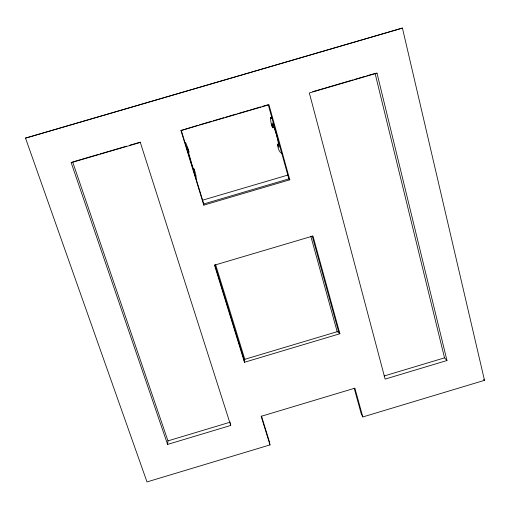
<?xml version="1.0" encoding="UTF-8"?>
<svg xmlns="http://www.w3.org/2000/svg" width="510" height="510" viewBox="0 0 510 510"><rect width="100%" height="100%" fill="white"/><g stroke="black" fill="none" stroke-linecap="round" stroke-linejoin="round"><path stroke-width="0.76" d="M196.031 178.627L196.082 176.116L195.12 172.029L194.004 168.835L194.622 172.087L194.323 171.538L192.168 165.399L187.234 147.874L189.025 152.235L188.005 148.41L185.704 142.717L185.334 143.68M167.599 444.414L167.962 440.876L72.656 161.944L71.183 162.677L167.599 444.414L230.724 425.455L230.558 423.453M180.954 130.547L268.961 104.786L289.795 179.788L203.79 205.128L180.954 130.547L197.995 125.256M354.182 388.225L361.214 413.744L362.814 416.957L484.5 380.326L402.435 28.075L28.26 137.381M271.817 117.695L270.383 118.173L271.243 124L272.563 127.73L274.061 127.29M167.962 440.876L230.45 422.114M384.049 376.01L444.516 357.861L446.977 360.519L385.133 379.089L309.334 92.96L376.998 73.153L446.977 360.519M261.49 416.058L269.305 441.405L269.975 444.905L147.001 481.924L25.5 138.07L402.435 28.075M244.475 362.266L339.896 333.75L312.974 235.996L214.512 265.162L244.475 362.266L244.054 359.524L338.493 331.309L339.896 333.75M202.4 200.239L287.691 175.115M203.522 204.038L289.087 178.819M73.414 161.721L98.481 154.383M99.998 153.943L126.588 146.16M129.629 145.267L140.263 142.156M199.525 124.81L211.739 121.233M213.269 120.787L223.954 117.657M225.484 117.211L236.168 114.081M237.698 113.634L248.383 110.504M249.913 110.058L260.597 106.928M262.127 106.482L268.234 104.697L288.858 178.889L289.795 179.788M312.732 91.672L323.378 88.555M324.895 88.109L353.035 79.872M354.552 79.426L365.198 76.309M366.722 75.869L374.327 73.638M71.183 162.677L140.32 142.437L230.724 425.455M271.906 117.727L270.383 118.173L271.996 117.427L270.606 117.842L272.008 118.275M273.609 125.014L272.098 125.46L272.563 127.73M278.894 143.903L277.389 144.343C278.09 147.543 278.581 151.674 281.781 153.421M278.925 143.967L277.389 144.343L278.945 147.314C278.02 138.988 275.464 130.668 272.13 122.98L272.098 125.46L273.647 125.097M25.5 138.07L27.495 137.604M376.998 73.153L375.086 73.414L444.516 357.861M483.563 379.383L484.5 380.326M215.571 264.473L244.908 359.652M214.863 264.888L244.621 361.386M269.975 444.905L261.152 416.319L354.89 388.174L362.814 416.957M181.203 130.171L203.783 203.955L203.79 205.128M312.228 236.047L339.01 333.183M310.82 236.257L337.276 332.055"/></g></svg>
